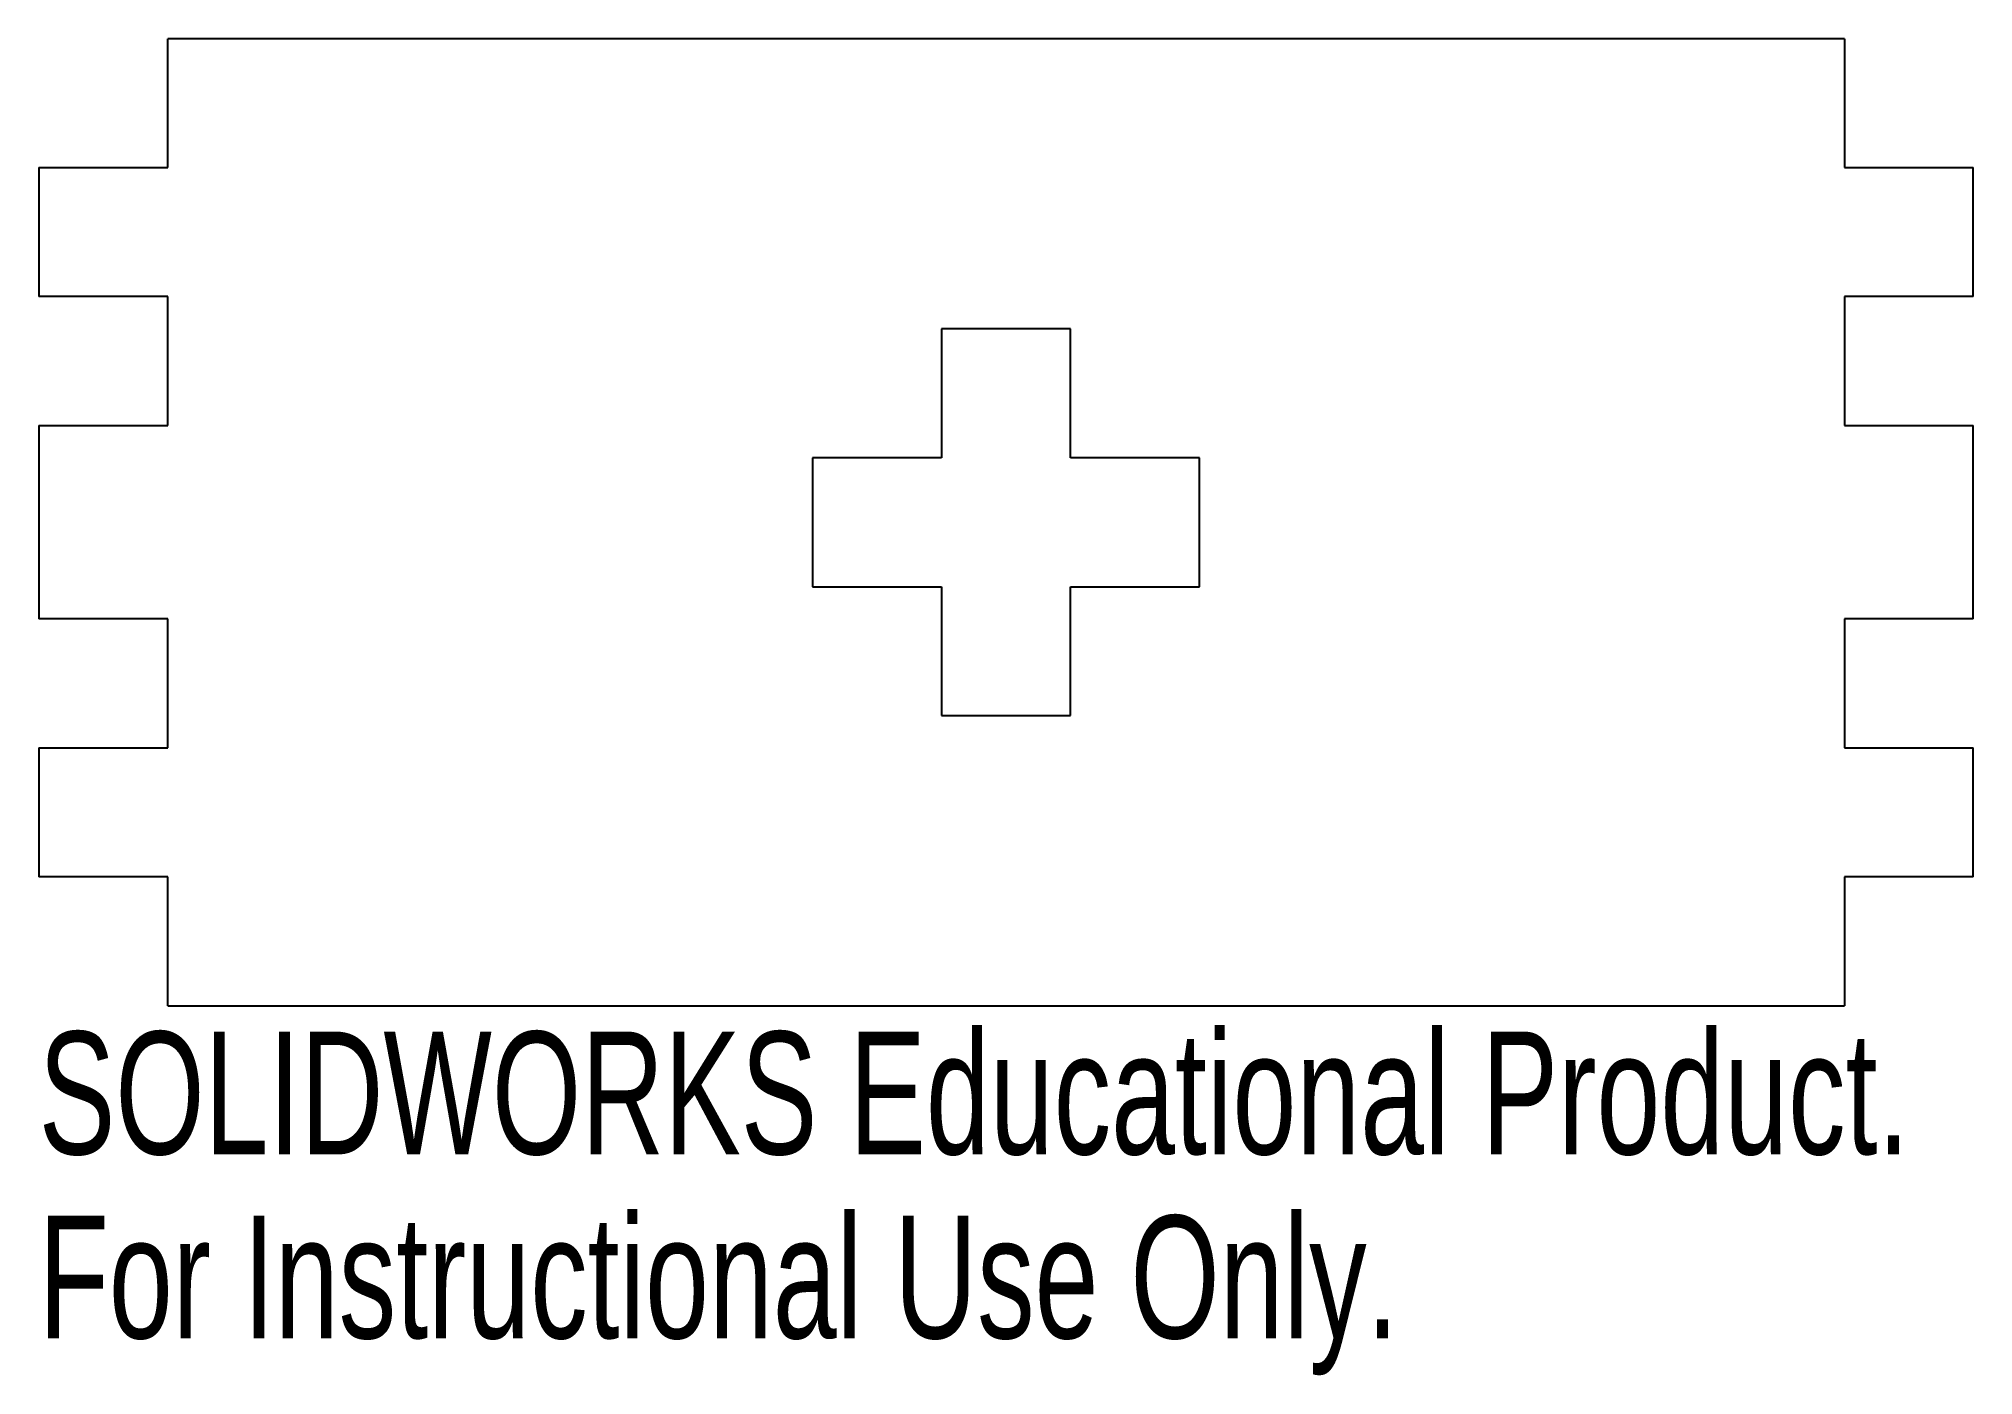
# Model space of a CAD drawing. Header units: inches. Extents: x -1.53 to 1.47, y -0.83 to 1.25.
import ezdxf

# ---------------------------------------------------------------- set-up
doc = ezdxf.new("R2010")
doc.units = ezdxf.units.IN
doc.header["$MEASUREMENT"] = 0
doc.styles.add('SLDTEXTSTYLE0', font='TXT', dxfattribs={"width": 0.7})

msp = doc.modelspace()

# ---------------------------------------------------------------- linework, layer by layer
at = {"color": 7, "linetype": 'Continuous', "lineweight": 25}
for p, q in [((-1.3257, 1.0471), (-1.3257, 1.2471)), ((1.2743, 1.2471), (-1.3257, 1.2471)), ((1.2743, 1.2471), (1.2743, 1.0471)), ((-1.5257, 1.0471), (-1.3257, 1.0471)), ((-1.5257, 1.0471), (-1.5257, 0.8471)), ((1.2743, 1.0471), (1.4743, 1.0471)), ((1.4743, 0.8471), (1.4743, 1.0471)), ((-1.3257, 0.8471), (-1.5257, 0.8471)), ((-1.3257, 0.6471), (-1.3257, 0.8471)), ((1.2743, 0.8471), (1.2743, 0.6471)), ((1.4743, 0.8471), (1.2743, 0.8471)), ((0.0743, 0.7971), (-0.1257, 0.7971)), ((-0.1257, 0.7971), (-0.1257, 0.5971)), ((0.0743, 0.5971), (0.0743, 0.7971)), ((-1.5257, 0.6471), (-1.3257, 0.6471)), ((-1.5257, 0.6471), (-1.5257, 0.3471)), ((1.2743, 0.6471), (1.4743, 0.6471)), ((1.4743, 0.3471), (1.4743, 0.6471)), ((-0.1257, 0.5971), (-0.3257, 0.5971)), ((-0.3257, 0.5971), (-0.3257, 0.3971)), ((0.2743, 0.5971), (0.0743, 0.5971)), ((0.2743, 0.3971), (0.2743, 0.5971)), ((-0.3257, 0.3971), (-0.1257, 0.3971)), ((-0.1257, 0.3971), (-0.1257, 0.1971)), ((0.0743, 0.1971), (0.0743, 0.3971)), ((0.0743, 0.3971), (0.2743, 0.3971)), ((-1.3257, 0.3471), (-1.5257, 0.3471)), ((-1.3257, 0.1471), (-1.3257, 0.3471)), ((1.4743, 0.3471), (1.2743, 0.3471)), ((1.2743, 0.3471), (1.2743, 0.1471)), ((-0.1257, 0.1971), (0.0743, 0.1971)), ((-1.5257, 0.1471), (-1.3257, 0.1471)), ((-1.5257, 0.1471), (-1.5257, -0.0529)), ((1.2743, 0.1471), (1.4743, 0.1471)), ((1.4743, -0.0529), (1.4743, 0.1471)), ((-1.3257, -0.0529), (-1.5257, -0.0529)), ((-1.3257, -0.2529), (-1.3257, -0.0529)), ((1.4743, -0.0529), (1.2743, -0.0529)), ((1.2743, -0.0529), (1.2743, -0.2529)), ((-1.3257, -0.2529), (1.2743, -0.2529))]:
    msp.add_line(p, q, dxfattribs=at)

# ---------------------------------------------------------------- texts
at = {"color": 7, "linetype": 'Continuous', "char_height": 0.1903, "attachment_point": 1, "style": 'SLDTEXTSTYLE0'}
for s, insert in [('SOLIDWORKS Educational Product.', (-1.5257, -0.293)), ('For Instructional Use Only.', (-1.5257, -0.5784))]:
    msp.add_mtext(s, dxfattribs=dict(at, insert=insert))

doc.saveas('drawing.dxf')
